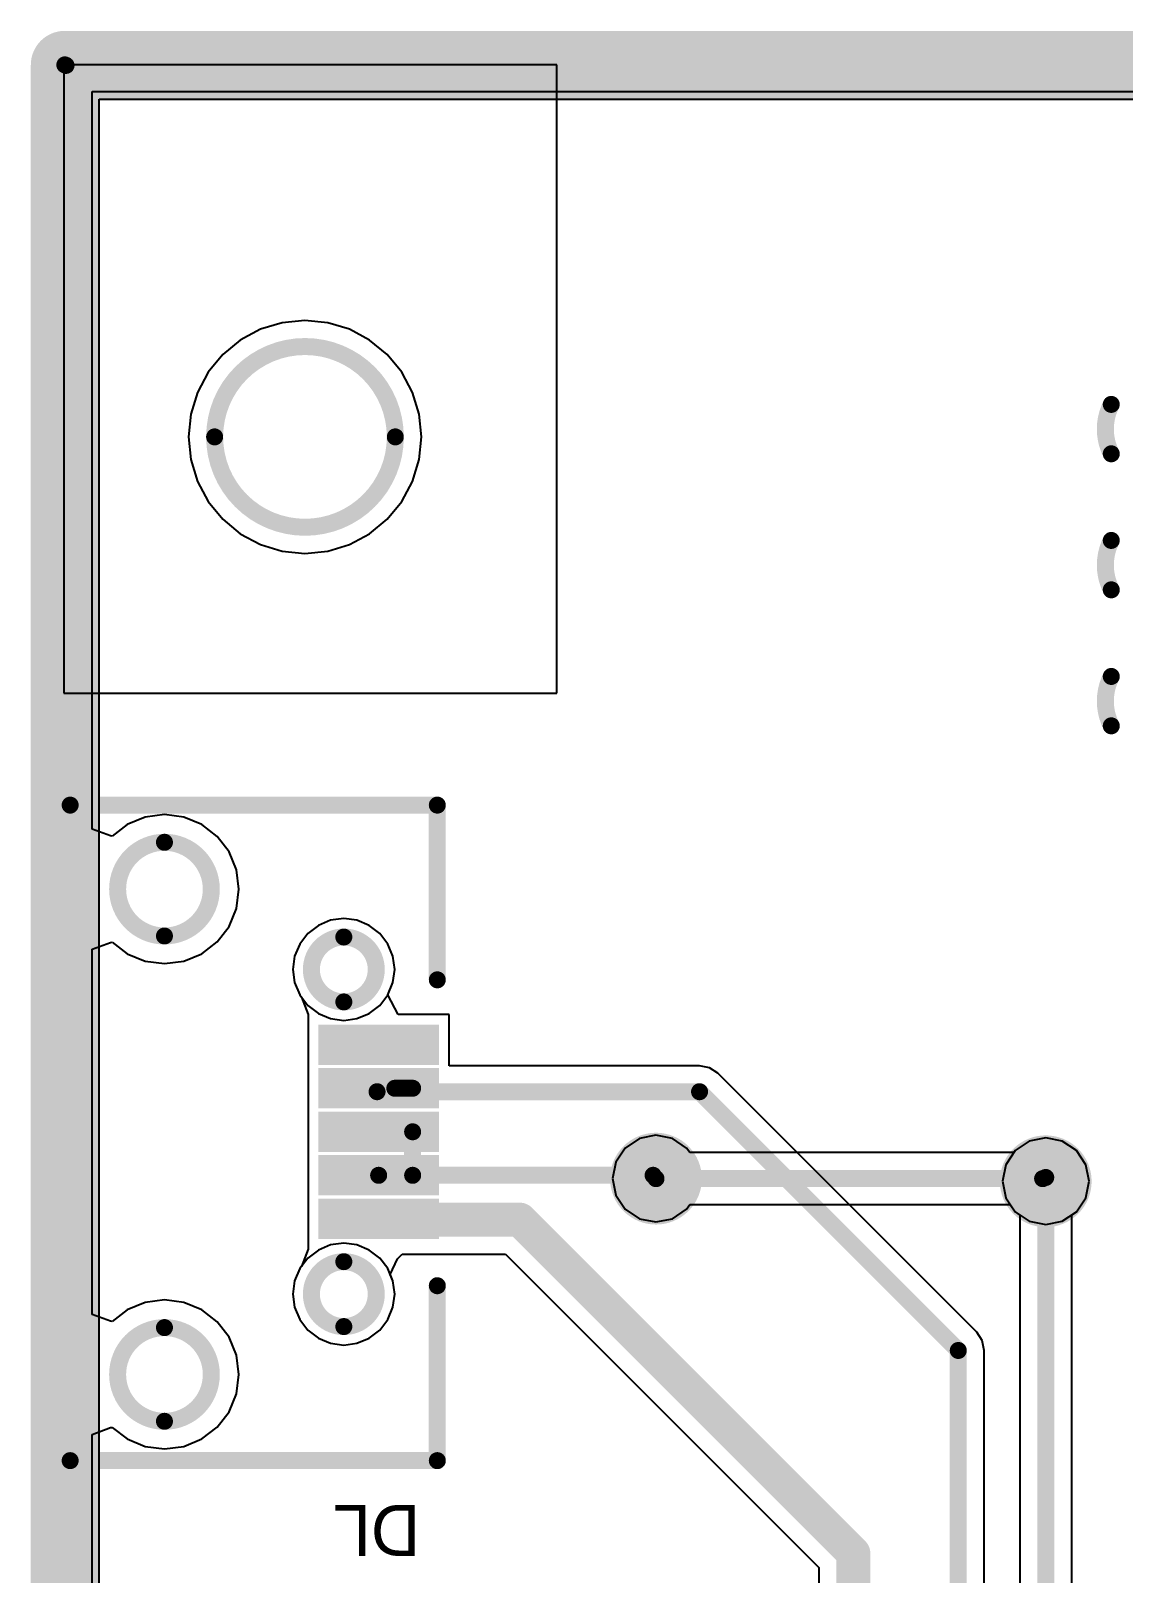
# Model space of a CAD drawing. Header units: millimetres. Extents: x 6.83 to 16.18, y 4.59 to 12.3.
# Drawn here: x 7.089 to 7.731, y 11.391 to 12.298 of the extents above; entities that cross this region are included whole.
import ezdxf

# ---------------------------------------------------------------- set-up
doc = ezdxf.new("R2010")
doc.units = ezdxf.units.MM
doc.header["$MEASUREMENT"] = 0
for name, color, linetype in [('BottomLayer', 5, 'Continuous'), ('BottomSolder', 6, 'Continuous'), ('InternalPlane1', 76, 'Continuous'), ('InternalPlane2', 16, 'Continuous'), ('KeepOutLayer', 6, 'Continuous'), ('Mechanical1', 6, 'Continuous'), ('MultiLayer', 9, 'Continuous'), ('TopLayer', 1, 'Continuous'), ('TopOverlay', 2, 'Continuous'), ('TopPaste', 8, 'Continuous'), ('TopSolder', 216, 'Continuous'), ('ViaHoleLayer', 16, 'Continuous')]:
    doc.layers.add(name, color=color, linetype=linetype)

# ---------------------------------------------------------------- blocks, each defined once
blk = doc.blocks.new('USB______B_157')
at = {"layer": 'TopLayer'}
for points in [[(-0.04953, -0.13697), (-0.03378, -0.13697), (-0.04953, -0.07398), (-0.03378, -0.07398)], [(-0.02394, -0.13697), (-0.00819, -0.13697), (-0.02394, -0.07398), (-0.00819, -0.07398)], [(0.00165, -0.13697), (0.0174, -0.13697), (0.00165, -0.07398), (0.0174, -0.07398)], [(0.02724, -0.13697), (0.04299, -0.13697), (0.02724, -0.07398), (0.04299, -0.07398)], [(0.05283, -0.13697), (0.06858, -0.13697), (0.05283, -0.07398), (0.06858, -0.07398)]]:
    blk.add_solid(points, dxfattribs=at)
at = {"layer": 'TopOverlay', "const_width": 0.01}
for points in [[(-0.18388, 0.07598), (0.20166, 0.07598)], [(-0.18388, 0.07598), (-0.18388, -0.14)], [(0.20166, 0.07598), (0.20166, -0.14)], [(-0.18388, -0.14), (-0.081, -0.14)], [(0.0989, -0.14), (0.20166, -0.14)]]:
    blk.add_lwpolyline(points, dxfattribs=at)
at = {"layer": 'TopOverlay', "const_width": 0.005}
for points in [[(-0.18638, 0.07598, 1), (-0.18138, 0.07598, 1)], [(-0.18638, 0.07598, 1), (-0.18138, 0.07598, 1)], [(0.19916, 0.07598, 1), (0.20416, 0.07598, 1)], [(0.19916, 0.07598, 1), (0.20416, 0.07598, 1)], [(-0.18638, -0.14, 1), (-0.18138, -0.14, 1)], [(-0.18638, -0.14, 1), (-0.18138, -0.14, 1)], [(-0.0835, -0.14, 1), (-0.0785, -0.14, 1)], [(0.0964, -0.14, 1), (0.1014, -0.14, 1)], [(0.19916, -0.14, 1), (0.20416, -0.14, 1)], [(0.19916, -0.14, 1), (0.20416, -0.14, 1)]]:
    blk.add_lwpolyline(points, format="xyb", close=True, dxfattribs=at)
at = {"layer": 'TopPaste'}
for points in [[(-0.04953, -0.13697), (-0.03378, -0.13697), (-0.04953, -0.07398), (-0.03378, -0.07398)], [(-0.02394, -0.13697), (-0.00819, -0.13697), (-0.02394, -0.07398), (-0.00819, -0.07398)], [(0.00165, -0.13697), (0.0174, -0.13697), (0.00165, -0.07398), (0.0174, -0.07398)], [(0.02724, -0.13697), (0.04299, -0.13697), (0.02724, -0.07398), (0.04299, -0.07398)], [(0.05283, -0.13697), (0.06858, -0.13697), (0.05283, -0.07398), (0.06858, -0.07398)]]:
    blk.add_solid(points, dxfattribs=at)
at = {"layer": 'TopSolder'}
for points, const_width in [([(-0.10563, 0.02051, 1), (-0.16075, 0.02051, 1)], 0.01), ([(0.1798, 0.02051, 1), (0.12469, 0.02051, 1)], 0.01), ([(-0.16325, 0.02051, 1), (-0.15825, 0.02051, 1)], 0.005), ([(-0.10813, 0.02051, 1), (-0.10313, 0.02051, 1)], 0.005), ([(0.12219, 0.02051, 1), (0.12718, 0.02051, 1)], 0.005), ([(0.1773, 0.02051, 1), (0.1823, 0.02051, 1)], 0.005), ([(-0.06686, -0.085, 1), (-0.10503, -0.085, 1)], 0.01), ([(0.12408, -0.085, 1), (0.08592, -0.085, 1)], 0.01), ([(-0.10753, -0.085, 1), (-0.10253, -0.085, 1)], 0.005), ([(-0.06936, -0.085, 1), (-0.06436, -0.085, 1)], 0.005), ([(0.08342, -0.085, 1), (0.08842, -0.085, 1)], 0.005), ([(0.12158, -0.085, 1), (0.12658, -0.085, 1)], 0.005)]:
    blk.add_lwpolyline(points, format="xyb", close=True, dxfattribs=dict(at, const_width=const_width))
for points in [[(-0.05353, -0.14097), (-0.02978, -0.14097), (-0.05353, -0.06998), (-0.02978, -0.06998)], [(-0.02794, -0.14097), (-0.00419, -0.14097), (-0.02794, -0.06998), (-0.00419, -0.06998)], [(-0.00235, -0.14097), (0.0214, -0.14097), (-0.00235, -0.06998), (0.0214, -0.06998)], [(0.02324, -0.14097), (0.04699, -0.14097), (0.02324, -0.06998), (0.04699, -0.06998)], [(0.04883, -0.14097), (0.07258, -0.14097), (0.04883, -0.06998), (0.07258, -0.06998)]]:
    blk.add_solid(points, dxfattribs=at)

msp = doc.modelspace()

# ---------------------------------------------------------------- linework, layer by layer
at = {"layer": 'BottomLayer'}
for p, q in [((7.12465, 11.82848), (7.12465, 12.26238)), ((7.12465, 12.26238), (15.66562, 12.26238)), ((7.2237, 12.12244), (7.21186, 12.11611)), ((7.23655, 12.12633), (7.2237, 12.12244)), ((7.24991, 12.12765), (7.23655, 12.12633)), ((7.26327, 12.12633), (7.24991, 12.12765)), ((7.27611, 12.12244), (7.26327, 12.12633)), ((7.28795, 12.11611), (7.27611, 12.12244)), ((7.21186, 12.11611), (7.20149, 12.10759)), ((7.29833, 12.10759), (7.28795, 12.11611)), ((7.20149, 12.10759), (7.19297, 12.09721)), ((7.30685, 12.09721), (7.29833, 12.10759)), ((7.19297, 12.09721), (7.18664, 12.08538)), ((7.31318, 12.08538), (7.30685, 12.09721)), ((7.18664, 12.08538), (7.18275, 12.07253)), ((7.31707, 12.07253), (7.31318, 12.08538)), ((7.18275, 12.07253), (7.18143, 12.05917)), ((7.31839, 12.05917), (7.31707, 12.07253)), ((7.18143, 12.05917), (7.18275, 12.04581)), ((7.31707, 12.04581), (7.31839, 12.05917)), ((7.18275, 12.04581), (7.18664, 12.03296)), ((7.31318, 12.03296), (7.31707, 12.04581)), ((7.18664, 12.03296), (7.19297, 12.02112)), ((7.30685, 12.02112), (7.31318, 12.03296)), ((7.19297, 12.02112), (7.20149, 12.01075)), ((7.29833, 12.01075), (7.30685, 12.02112)), ((7.20149, 12.01075), (7.21186, 12.00223)), ((7.28795, 12.00223), (7.29833, 12.01075)), ((7.21186, 12.00223), (7.2237, 11.9959)), ((7.27611, 11.9959), (7.28795, 12.00223)), ((7.2237, 11.9959), (7.23655, 11.99201)), ((7.23655, 11.99201), (7.24991, 11.99069)), ((7.24991, 11.99069), (7.26327, 11.99201)), ((7.26327, 11.99201), (7.27611, 11.9959)), ((7.14533, 11.83116), (7.13646, 11.82436)), ((7.15591, 11.83554), (7.14533, 11.83116)), ((7.16725, 11.83704), (7.15591, 11.83554)), ((7.1786, 11.83554), (7.16725, 11.83704)), ((7.18917, 11.83116), (7.1786, 11.83554)), ((7.19825, 11.8242), (7.18917, 11.83116)), ((7.13545, 11.82449), (7.12465, 11.82848)), ((7.13646, 11.82436), (7.13545, 11.82449)), ((7.20522, 11.81512), (7.19825, 11.8242)), ((7.2096, 11.80454), (7.20522, 11.81512)), ((7.21109, 11.7932), (7.2096, 11.80454)), ((7.2096, 11.78185), (7.21109, 11.7932)), ((7.20522, 11.77128), (7.2096, 11.78185)), ((7.26501, 11.77487), (7.25779, 11.77188)), ((7.27276, 11.77589), (7.26501, 11.77487)), ((7.28051, 11.77487), (7.27276, 11.77589)), ((7.28773, 11.77188), (7.28051, 11.77487)), ((7.19825, 11.7622), (7.20522, 11.77128)), ((7.25159, 11.76712), (7.24683, 11.76092)), ((7.25779, 11.77188), (7.25159, 11.76712)), ((7.29394, 11.76712), (7.28773, 11.77188)), ((7.29869, 11.76092), (7.29394, 11.76712)), ((7.12465, 11.75792), (7.13545, 11.7619)), ((7.12465, 11.54305), (7.12465, 11.75792)), ((7.13545, 11.7619), (7.13646, 11.76204)), ((7.13646, 11.76204), (7.14533, 11.75523)), ((7.18917, 11.75523), (7.19825, 11.7622)), ((7.24683, 11.76092), (7.24384, 11.7537)), ((7.30168, 11.7537), (7.29869, 11.76092)), ((7.14533, 11.75523), (7.15591, 11.75085)), ((7.15591, 11.75085), (7.16725, 11.74936)), ((7.16725, 11.74936), (7.1786, 11.75085)), ((7.1786, 11.75085), (7.18917, 11.75523)), ((7.24384, 11.7537), (7.24282, 11.74595)), ((7.3027, 11.74595), (7.30168, 11.7537)), ((7.24282, 11.74595), (7.24384, 11.7382)), ((7.24384, 11.7382), (7.24683, 11.73098)), ((7.29869, 11.73098), (7.30168, 11.7382)), ((7.30168, 11.7382), (7.3027, 11.74595)), ((7.24683, 11.73098), (7.25159, 11.72478)), ((7.29394, 11.72478), (7.29869, 11.73098)), ((7.25159, 11.72478), (7.25779, 11.72002)), ((7.25779, 11.72002), (7.26501, 11.71703)), ((7.28051, 11.71703), (7.28773, 11.72002)), ((7.28773, 11.72002), (7.29394, 11.72478)), ((7.26501, 11.71703), (7.27276, 11.71601)), ((7.27276, 11.71601), (7.28051, 11.71703)), ((7.45639, 11.64841), (7.44663, 11.64647)), ((7.46614, 11.64647), (7.45639, 11.64841)), ((7.43836, 11.64094), (7.43284, 11.63267)), ((7.44663, 11.64647), (7.43836, 11.64094)), ((7.47441, 11.64094), (7.46614, 11.64647)), ((7.47623, 11.63821), (7.47441, 11.64094)), ((7.66686, 11.63821), (7.47623, 11.63821)), ((7.66764, 11.63939), (7.66686, 11.63821)), ((7.67591, 11.64492), (7.66764, 11.63939)), ((7.68567, 11.64686), (7.67591, 11.64492)), ((7.69542, 11.64492), (7.68567, 11.64686)), ((7.70369, 11.63939), (7.69542, 11.64492)), ((7.70922, 11.63112), (7.70369, 11.63939)), ((7.43284, 11.63267), (7.4309, 11.62292)), ((7.71116, 11.62137), (7.70922, 11.63112)), ((7.4309, 11.62292), (7.43284, 11.61317)), ((7.70922, 11.61161), (7.71116, 11.62137)), ((7.43284, 11.61317), (7.43836, 11.6049)), ((7.70369, 11.60334), (7.70922, 11.61161)), ((7.43836, 11.6049), (7.44663, 11.59937)), ((7.46614, 11.59937), (7.47441, 11.6049)), ((7.47441, 11.6049), (7.47623, 11.60763)), ((7.47623, 11.60763), (7.66478, 11.60763)), ((7.66478, 11.60763), (7.66764, 11.60334)), ((7.66764, 11.60334), (7.67591, 11.59782)), ((7.69542, 11.59782), (7.70369, 11.60334)), ((7.44663, 11.59937), (7.45639, 11.59743)), ((7.45639, 11.59743), (7.46614, 11.59937)), ((7.67591, 11.59782), (7.68567, 11.59588)), ((7.68567, 11.59588), (7.69542, 11.59782)), ((7.26501, 11.58393), (7.25779, 11.58094)), ((7.27276, 11.58495), (7.26501, 11.58393)), ((7.28051, 11.58393), (7.27276, 11.58495)), ((7.28773, 11.58094), (7.28051, 11.58393)), ((7.25159, 11.57618), (7.24683, 11.56998)), ((7.25779, 11.58094), (7.25159, 11.57618)), ((7.29394, 11.57618), (7.28773, 11.58094)), ((7.29869, 11.56998), (7.29394, 11.57618)), ((7.24683, 11.56998), (7.24384, 11.56276)), ((7.30168, 11.56276), (7.29869, 11.56998)), ((7.24384, 11.56276), (7.24282, 11.55501)), ((7.3027, 11.55501), (7.30168, 11.56276)), ((7.15591, 11.55011), (7.14533, 11.54573)), ((7.16725, 11.5516), (7.15591, 11.55011)), ((7.1786, 11.55011), (7.16725, 11.5516)), ((7.18917, 11.54573), (7.1786, 11.55011)), ((7.24282, 11.55501), (7.24384, 11.54726)), ((7.30168, 11.54726), (7.3027, 11.55501)), ((7.13545, 11.53906), (7.12465, 11.54305)), ((7.13646, 11.53892), (7.13545, 11.53906)), ((7.14533, 11.54573), (7.13646, 11.53892)), ((7.19825, 11.53876), (7.18917, 11.54573)), ((7.20522, 11.52968), (7.19825, 11.53876)), ((7.24384, 11.54726), (7.24683, 11.54004)), ((7.24683, 11.54004), (7.25159, 11.53384)), ((7.29394, 11.53384), (7.29869, 11.54004)), ((7.29869, 11.54004), (7.30168, 11.54726)), ((7.2096, 11.51911), (7.20522, 11.52968)), ((7.25159, 11.53384), (7.25779, 11.52908)), ((7.28773, 11.52908), (7.29394, 11.53384)), ((7.25779, 11.52908), (7.26501, 11.52609)), ((7.26501, 11.52609), (7.27276, 11.52507)), ((7.27276, 11.52507), (7.28051, 11.52609)), ((7.28051, 11.52609), (7.28773, 11.52908)), ((7.21109, 11.50776), (7.2096, 11.51911)), ((7.2096, 11.49642), (7.21109, 11.50776)), ((7.20522, 11.48584), (7.2096, 11.49642)), ((7.19825, 11.47677), (7.20522, 11.48584)), ((7.12465, 11.47248), (7.13545, 11.47647)), ((7.13545, 11.47647), (7.13646, 11.4766)), ((7.13646, 11.4766), (7.14533, 11.4698)), ((7.18917, 11.4698), (7.19825, 11.47677)), ((7.12465, 10.5991), (7.12465, 11.47248)), ((7.14533, 11.4698), (7.15591, 11.46542)), ((7.1786, 11.46542), (7.18917, 11.4698)), ((7.15591, 11.46542), (7.16725, 11.46392)), ((7.16725, 11.46392), (7.1786, 11.46542))]:
    msp.add_line(p, q, dxfattribs=at)
for points, const_width in [([(7.44889, 11.62292, 1), (7.46389, 11.62292, 1)], 0.015), ([(7.67817, 11.62137, 1), (7.69317, 11.62137, 1)], 0.015), ([(7.45389, 11.62292, 1), (7.45889, 11.62292, 1)], 0.005), ([(7.68134, 11.62292, 1), (7.68634, 11.62292, 1)], 0.005)]:
    msp.add_lwpolyline(points, format="xyb", close=True, dxfattribs=dict(at, const_width=const_width))
at = {"layer": 'BottomLayer', "const_width": 0.01}
msp.add_lwpolyline([(7.45639, 11.62292), (7.68384, 11.62292)], dxfattribs=at)
at = {"layer": 'BottomSolder', "const_width": 0.019}
for points in [[(7.44689, 11.62292, 1), (7.46589, 11.62292, 1)], [(7.67617, 11.62137, 1), (7.69517, 11.62137, 1)]]:
    msp.add_lwpolyline(points, format="xyb", close=True, dxfattribs=at)
at = {"layer": 'InternalPlane1'}
for p, q in [((7.12874, 4.86108), (7.12874, 12.25789)), ((7.12874, 12.25789), (15.66331, 12.25789))]:
    msp.add_line(p, q, dxfattribs=at)
at = {"layer": 'InternalPlane1', "const_width": 0.04}
for points in [[(7.10864, 12.27799), (15.67164, 12.27799)], [(7.10864, 4.84098), (7.10864, 12.27799)]]:
    msp.add_lwpolyline(points, dxfattribs=at)
at = {"layer": 'InternalPlane1'}
for points, const_width in [([(7.09864, 12.27799, 1), (7.11864, 12.27799, 1)], 0.02), ([(7.09864, 12.27799, 1), (7.11864, 12.27799, 1)], 0.02), ([(7.72172, 12.07829, 1), (7.72672, 12.07829, 1)], 0.005), ([(7.72172, 12.04923, 1), (7.72672, 12.04923, 1)], 0.005), ([(7.72172, 11.99829, 1), (7.72672, 11.99829, 1)], 0.005), ([(7.72172, 11.96923, 1), (7.72672, 11.96923, 1)], 0.005), ([(7.72172, 11.91829, 1), (7.72672, 11.91829, 1)], 0.005), ([(7.72172, 11.88923, 1), (7.72672, 11.88923, 1)], 0.005), ([(7.44289, 11.62292, 1), (7.46989, 11.62292, 1)], 0.027), ([(7.67217, 11.62137, 1), (7.69917, 11.62137, 1)], 0.027)]:
    msp.add_lwpolyline(points, format="xyb", close=True, dxfattribs=dict(at, const_width=const_width))
at = {"layer": 'InternalPlane1', "const_width": 0.01}
for points in [[(7.72422, 12.04923, -0.240079), (7.72422, 12.07829)], [(7.72422, 11.96923, -0.240079), (7.72422, 11.99829)], [(7.72422, 11.88923, -0.240079), (7.72422, 11.91829)]]:
    msp.add_lwpolyline(points, format="xyb", dxfattribs=at)
at = {"layer": 'InternalPlane2'}
for p, q in [((7.12874, 4.86108), (7.12874, 12.25789)), ((7.12874, 12.25789), (15.66331, 12.25789))]:
    msp.add_line(p, q, dxfattribs=at)
at = {"layer": 'InternalPlane2', "const_width": 0.04}
for points in [[(7.10864, 12.27799), (15.67164, 12.27799)], [(7.10864, 4.84098), (7.10864, 12.27799)]]:
    msp.add_lwpolyline(points, dxfattribs=at)
at = {"layer": 'InternalPlane2'}
for points, const_width in [([(7.09864, 12.27799, 1), (7.11864, 12.27799, 1)], 0.02), ([(7.09864, 12.27799, 1), (7.11864, 12.27799, 1)], 0.02), ([(7.72172, 12.07829, 1), (7.72672, 12.07829, 1)], 0.005), ([(7.72172, 12.04923, 1), (7.72672, 12.04923, 1)], 0.005), ([(7.72172, 11.99829, 1), (7.72672, 11.99829, 1)], 0.005), ([(7.72172, 11.96923, 1), (7.72672, 11.96923, 1)], 0.005), ([(7.72172, 11.91829, 1), (7.72672, 11.91829, 1)], 0.005), ([(7.72172, 11.88923, 1), (7.72672, 11.88923, 1)], 0.005), ([(7.44289, 11.62292, 1), (7.46989, 11.62292, 1)], 0.027), ([(7.67217, 11.62137, 1), (7.69917, 11.62137, 1)], 0.027)]:
    msp.add_lwpolyline(points, format="xyb", close=True, dxfattribs=dict(at, const_width=const_width))
at = {"layer": 'InternalPlane2', "const_width": 0.01}
for points in [[(7.72422, 12.04923, -0.240079), (7.72422, 12.07829)], [(7.72422, 11.96923, -0.240079), (7.72422, 11.99829)], [(7.72422, 11.88923, -0.240079), (7.72422, 11.91829)]]:
    msp.add_lwpolyline(points, format="xyb", dxfattribs=at)
at = {"layer": 'KeepOutLayer', "const_width": 0.01}
for points in [[(7.10864, 12.27799), (15.67164, 12.27799)], [(7.10936, 12.27767), (15.67235, 12.27767)], [(7.10936, 4.84067), (7.10936, 12.27767)]]:
    msp.add_lwpolyline(points, dxfattribs=at)
at = {"layer": 'KeepOutLayer'}
for points, const_width in [([(7.10614, 12.27799, 1), (7.11114, 12.27799, 1)], 0.005), ([(7.10686, 12.27767, 1), (7.11186, 12.27767, 1)], 0.005), ([(7.10686, 12.27767, 1), (7.11186, 12.27767, 1)], 0.005), ([(7.30306, 12.05917, 1), (7.19676, 12.05917, 1)], 0.01), ([(7.19426, 12.05917, 1), (7.19926, 12.05917, 1)], 0.005), ([(7.30056, 12.05917, 1), (7.30556, 12.05917, 1)], 0.005)]:
    msp.add_lwpolyline(points, format="xyb", close=True, dxfattribs=dict(at, const_width=const_width))
at = {"layer": 'Mechanical1', "const_width": 0.01}
for points in [[(7.10936, 12.27767), (15.67235, 12.27767)], [(7.10936, 4.84067), (7.10936, 12.27767)]]:
    msp.add_lwpolyline(points, dxfattribs=at)
at = {"layer": 'Mechanical1'}
for points, const_width in [([(7.10686, 12.27767, 1), (7.11186, 12.27767, 1)], 0.005), ([(7.10686, 12.27767, 1), (7.11186, 12.27767, 1)], 0.005), ([(7.30306, 12.05917, 1), (7.19676, 12.05917, 1)], 0.01), ([(7.19426, 12.05917, 1), (7.19926, 12.05917, 1)], 0.005), ([(7.30056, 12.05917, 1), (7.30556, 12.05917, 1)], 0.005)]:
    msp.add_lwpolyline(points, format="xyb", close=True, dxfattribs=dict(at, const_width=const_width))
at = {"layer": 'MultiLayer', "const_width": 0.015}
for points in [[(7.44889, 11.62292, 1), (7.46389, 11.62292, 1)], [(7.67817, 11.62137, 1), (7.69317, 11.62137, 1)]]:
    msp.add_lwpolyline(points, format="xyb", close=True, dxfattribs=at)
at = {"layer": 'TopLayer'}
for p, q in [((7.39813, 12.27806), (7.10813, 12.27806)), ((7.10813, 12.27806), (7.10813, 11.90851)), ((7.39813, 11.90851), (7.39813, 12.27806)), ((7.39813, 11.90851), (7.39813, 12.26238)), ((7.39813, 12.26238), (15.48113, 12.26238)), ((7.10813, 11.90851), (7.39813, 11.90851)), ((7.12465, 11.82848), (7.12465, 11.90851)), ((7.12465, 11.90851), (7.39813, 11.90851)), ((7.14533, 11.83116), (7.13646, 11.82436)), ((7.15591, 11.83554), (7.14533, 11.83116)), ((7.16725, 11.83704), (7.15591, 11.83554)), ((7.1786, 11.83554), (7.16725, 11.83704)), ((7.18917, 11.83116), (7.1786, 11.83554)), ((7.19825, 11.8242), (7.18917, 11.83116)), ((7.13545, 11.82449), (7.12465, 11.82848)), ((7.13646, 11.82436), (7.13545, 11.82449)), ((7.20522, 11.81512), (7.19825, 11.8242)), ((7.2096, 11.80454), (7.20522, 11.81512)), ((7.21109, 11.7932), (7.2096, 11.80454)), ((7.2096, 11.78185), (7.21109, 11.7932)), ((7.20522, 11.77128), (7.2096, 11.78185)), ((7.26501, 11.77487), (7.25779, 11.77188)), ((7.27276, 11.77589), (7.26501, 11.77487)), ((7.28051, 11.77487), (7.27276, 11.77589)), ((7.28773, 11.77188), (7.28051, 11.77487)), ((7.19825, 11.7622), (7.20522, 11.77128)), ((7.25159, 11.76712), (7.24683, 11.76092)), ((7.25779, 11.77188), (7.25159, 11.76712)), ((7.29394, 11.76712), (7.28773, 11.77188)), ((7.29869, 11.76092), (7.29394, 11.76712)), ((7.12465, 11.75792), (7.13545, 11.7619)), ((7.12465, 11.54305), (7.12465, 11.75792)), ((7.13545, 11.7619), (7.13646, 11.76204)), ((7.13646, 11.76204), (7.14533, 11.75523)), ((7.18917, 11.75523), (7.19825, 11.7622)), ((7.24683, 11.76092), (7.24384, 11.7537)), ((7.30168, 11.7537), (7.29869, 11.76092)), ((7.14533, 11.75523), (7.15591, 11.75085)), ((7.15591, 11.75085), (7.16725, 11.74936)), ((7.16725, 11.74936), (7.1786, 11.75085)), ((7.1786, 11.75085), (7.18917, 11.75523)), ((7.24384, 11.7537), (7.24282, 11.74595)), ((7.3027, 11.74595), (7.30168, 11.7537)), ((7.24282, 11.74595), (7.24384, 11.7382)), ((7.24384, 11.7382), (7.24683, 11.73098)), ((7.29869, 11.73098), (7.30168, 11.7382)), ((7.30168, 11.7382), (7.3027, 11.74595)), ((7.24683, 11.73098), (7.24781, 11.72972)), ((7.24781, 11.72972), (7.25174, 11.71954)), ((7.3048, 11.71954), (7.29869, 11.73098)), ((7.25174, 11.71954), (7.25174, 11.71954)), ((7.25174, 11.71954), (7.25174, 11.71954)), ((7.25174, 11.71954), (7.25174, 11.71954)), ((7.25174, 11.71954), (7.25174, 11.68379)), ((7.33473, 11.71954), (7.3048, 11.71954)), ((7.33473, 11.68935), (7.33473, 11.71954)), ((7.25174, 11.68379), (7.25174, 11.6582)), ((7.48203, 11.68935), (7.33473, 11.68935)), ((7.48788, 11.68818), (7.48203, 11.68935)), ((7.49284, 11.68487), (7.48788, 11.68818)), ((7.64504, 11.53267), (7.49284, 11.68487)), ((7.25174, 11.6582), (7.25174, 11.63261)), ((7.66764, 11.63939), (7.66212, 11.63112)), ((7.67591, 11.64492), (7.66764, 11.63939)), ((7.68567, 11.64686), (7.67591, 11.64492)), ((7.69542, 11.64492), (7.68567, 11.64686)), ((7.70369, 11.63939), (7.69542, 11.64492)), ((7.70922, 11.63112), (7.70369, 11.63939)), ((7.25174, 11.63261), (7.25174, 11.60702)), ((7.66212, 11.63112), (7.66018, 11.62137)), ((7.71116, 11.62137), (7.70922, 11.63112)), ((7.66018, 11.62137), (7.66212, 11.61161)), ((7.70922, 11.61161), (7.71116, 11.62137)), ((7.66212, 11.61161), (7.66764, 11.60334)), ((7.70369, 11.60334), (7.70922, 11.61161)), ((7.25174, 11.60702), (7.25174, 11.58143)), ((7.66764, 11.60334), (7.67038, 11.60152)), ((7.70096, 11.60152), (7.70369, 11.60334)), ((7.67038, 11.60152), (7.67038, 11.06777)), ((7.70096, 11.07187), (7.70096, 11.60152)), ((7.25174, 11.58143), (7.24781, 11.57124)), ((7.25174, 11.58143), (7.25174, 11.58143)), ((7.30009, 11.5666), (7.30441, 11.57571)), ((7.30441, 11.57571), (7.30711, 11.57841)), ((7.30711, 11.57841), (7.36782, 11.57841)), ((7.36782, 11.57841), (7.5521, 11.39414)), ((7.24683, 11.56998), (7.24384, 11.56276)), ((7.24781, 11.57124), (7.24683, 11.56998)), ((7.30168, 11.56276), (7.30009, 11.5666)), ((7.24384, 11.56276), (7.24282, 11.55501)), ((7.3027, 11.55501), (7.30168, 11.56276)), ((7.15591, 11.55011), (7.14533, 11.54573)), ((7.16725, 11.5516), (7.15591, 11.55011)), ((7.1786, 11.55011), (7.16725, 11.5516)), ((7.18917, 11.54573), (7.1786, 11.55011)), ((7.24282, 11.55501), (7.24384, 11.54726)), ((7.30168, 11.54726), (7.3027, 11.55501)), ((7.13545, 11.53906), (7.12465, 11.54305)), ((7.13646, 11.53892), (7.13545, 11.53906)), ((7.14533, 11.54573), (7.13646, 11.53892)), ((7.19825, 11.53876), (7.18917, 11.54573)), ((7.20522, 11.52968), (7.19825, 11.53876)), ((7.24384, 11.54726), (7.24683, 11.54004)), ((7.24683, 11.54004), (7.25159, 11.53384)), ((7.29394, 11.53384), (7.29869, 11.54004)), ((7.29869, 11.54004), (7.30168, 11.54726)), ((7.2096, 11.51911), (7.20522, 11.52968)), ((7.25159, 11.53384), (7.25779, 11.52908)), ((7.28773, 11.52908), (7.29394, 11.53384)), ((7.64835, 11.52771), (7.64504, 11.53267)), ((7.25779, 11.52908), (7.26501, 11.52609)), ((7.26501, 11.52609), (7.27276, 11.52507)), ((7.27276, 11.52507), (7.28051, 11.52609)), ((7.28051, 11.52609), (7.28773, 11.52908)), ((7.64952, 11.52186), (7.64835, 11.52771)), ((7.64952, 11.07193), (7.64952, 11.52186)), ((7.21109, 11.50776), (7.2096, 11.51911)), ((7.2096, 11.49642), (7.21109, 11.50776)), ((7.20522, 11.48584), (7.2096, 11.49642)), ((7.19825, 11.47677), (7.20522, 11.48584)), ((7.12465, 11.47248), (7.13545, 11.47647)), ((7.13545, 11.47647), (7.13646, 11.4766)), ((7.13646, 11.4766), (7.14533, 11.4698)), ((7.18917, 11.4698), (7.19825, 11.47677)), ((7.12465, 10.5991), (7.12465, 11.47248)), ((7.14533, 11.4698), (7.15591, 11.46542)), ((7.1786, 11.46542), (7.18917, 11.4698)), ((7.15591, 11.46542), (7.16725, 11.46392)), ((7.16725, 11.46392), (7.1786, 11.46542)), ((7.5521, 11.39414), (7.5521, 11.05399))]:
    msp.add_line(p, q, dxfattribs=at)
for points, const_width in [([(7.29231, 11.67405), (7.48203, 11.67405)], 0.01), ([(7.30276, 11.67607), (7.31324, 11.67607)], 0.01), ([(7.48203, 11.67405), (7.63422, 11.52186)], 0.01), ([(7.31324, 11.62489), (7.31324, 11.65048)], 0.01), ([(7.29324, 11.62489), (7.31324, 11.62489)], 0.01), ([(7.31324, 11.62489), (7.45469, 11.62489)], 0.01), ([(7.68567, 11.06554), (7.68567, 11.62361)], 0.01), ([(7.28773, 11.5988), (7.37627, 11.5988)], 0.02), ([(7.37627, 11.5988), (7.57249, 11.40258)], 0.02), ([(7.63422, 11.06559), (7.63422, 11.52186)], 0.01), ([(7.57249, 11.05399), (7.57249, 11.40258)], 0.02)]:
    msp.add_lwpolyline(points, dxfattribs=dict(at, const_width=const_width))
for points, const_width in [([(7.28981, 11.67405, 1), (7.29481, 11.67405, 1)], 0.005), ([(7.30026, 11.67607, 1), (7.30526, 11.67607, 1)], 0.005), ([(7.31074, 11.67607, 1), (7.31574, 11.67607, 1)], 0.005), ([(7.47953, 11.67405, 1), (7.48453, 11.67405, 1)], 0.005), ([(7.47953, 11.67405, 1), (7.48453, 11.67405, 1)], 0.005), ([(7.31074, 11.65048, 1), (7.31574, 11.65048, 1)], 0.005), ([(7.29074, 11.62489, 1), (7.29574, 11.62489, 1)], 0.005), ([(7.31074, 11.62489, 1), (7.31574, 11.62489, 1)], 0.005), ([(7.31074, 11.62489, 1), (7.31574, 11.62489, 1)], 0.005), ([(7.31074, 11.62489, 1), (7.31574, 11.62489, 1)], 0.005), ([(7.44889, 11.62292, 1), (7.46389, 11.62292, 1)], 0.015), ([(7.45219, 11.62489, 1), (7.45719, 11.62489, 1)], 0.005), ([(7.67817, 11.62137, 1), (7.69317, 11.62137, 1)], 0.015), ([(7.68317, 11.62361, 1), (7.68817, 11.62361, 1)], 0.005), ([(7.28273, 11.5988, 1), (7.29273, 11.5988, 1)], 0.01), ([(7.37127, 11.5988, 1), (7.38127, 11.5988, 1)], 0.01), ([(7.37127, 11.5988, 1), (7.38127, 11.5988, 1)], 0.01), ([(7.63173, 11.52186, 1), (7.63673, 11.52186, 1)], 0.005), ([(7.63173, 11.52186, 1), (7.63673, 11.52186, 1)], 0.005), ([(7.56749, 11.40258, 1), (7.57749, 11.40258, 1)], 0.01), ([(7.56749, 11.40258, 1), (7.57749, 11.40258, 1)], 0.01)]:
    msp.add_lwpolyline(points, format="xyb", close=True, dxfattribs=dict(at, const_width=const_width))
at = {"layer": 'TopSolder', "const_width": 0.019}
for points in [[(7.44689, 11.62292, 1), (7.46589, 11.62292, 1)], [(7.67617, 11.62137, 1), (7.69517, 11.62137, 1)]]:
    msp.add_lwpolyline(points, format="xyb", close=True, dxfattribs=at)
at = {"layer": 'ViaHoleLayer', "const_width": 0.007}
for points in [[(7.45289, 11.62292, 1), (7.45989, 11.62292, 1)], [(7.68217, 11.62137, 1), (7.68917, 11.62137, 1)]]:
    msp.add_lwpolyline(points, format="xyb", close=True, dxfattribs=at)

# ---------------------------------------------------------------- block references
at = {"rotation": 90}
msp.add_blockref('USB______B_157', (7.18776, 11.64095), dxfattribs=at)

# ---------------------------------------------------------------- texts
at = {"layer": 'TopOverlay'}
msp.add_text('DL', height=0.03, rotation=180, dxfattribs=at).set_placement((7.31776, 11.43095))

doc.saveas('drawing.dxf')
